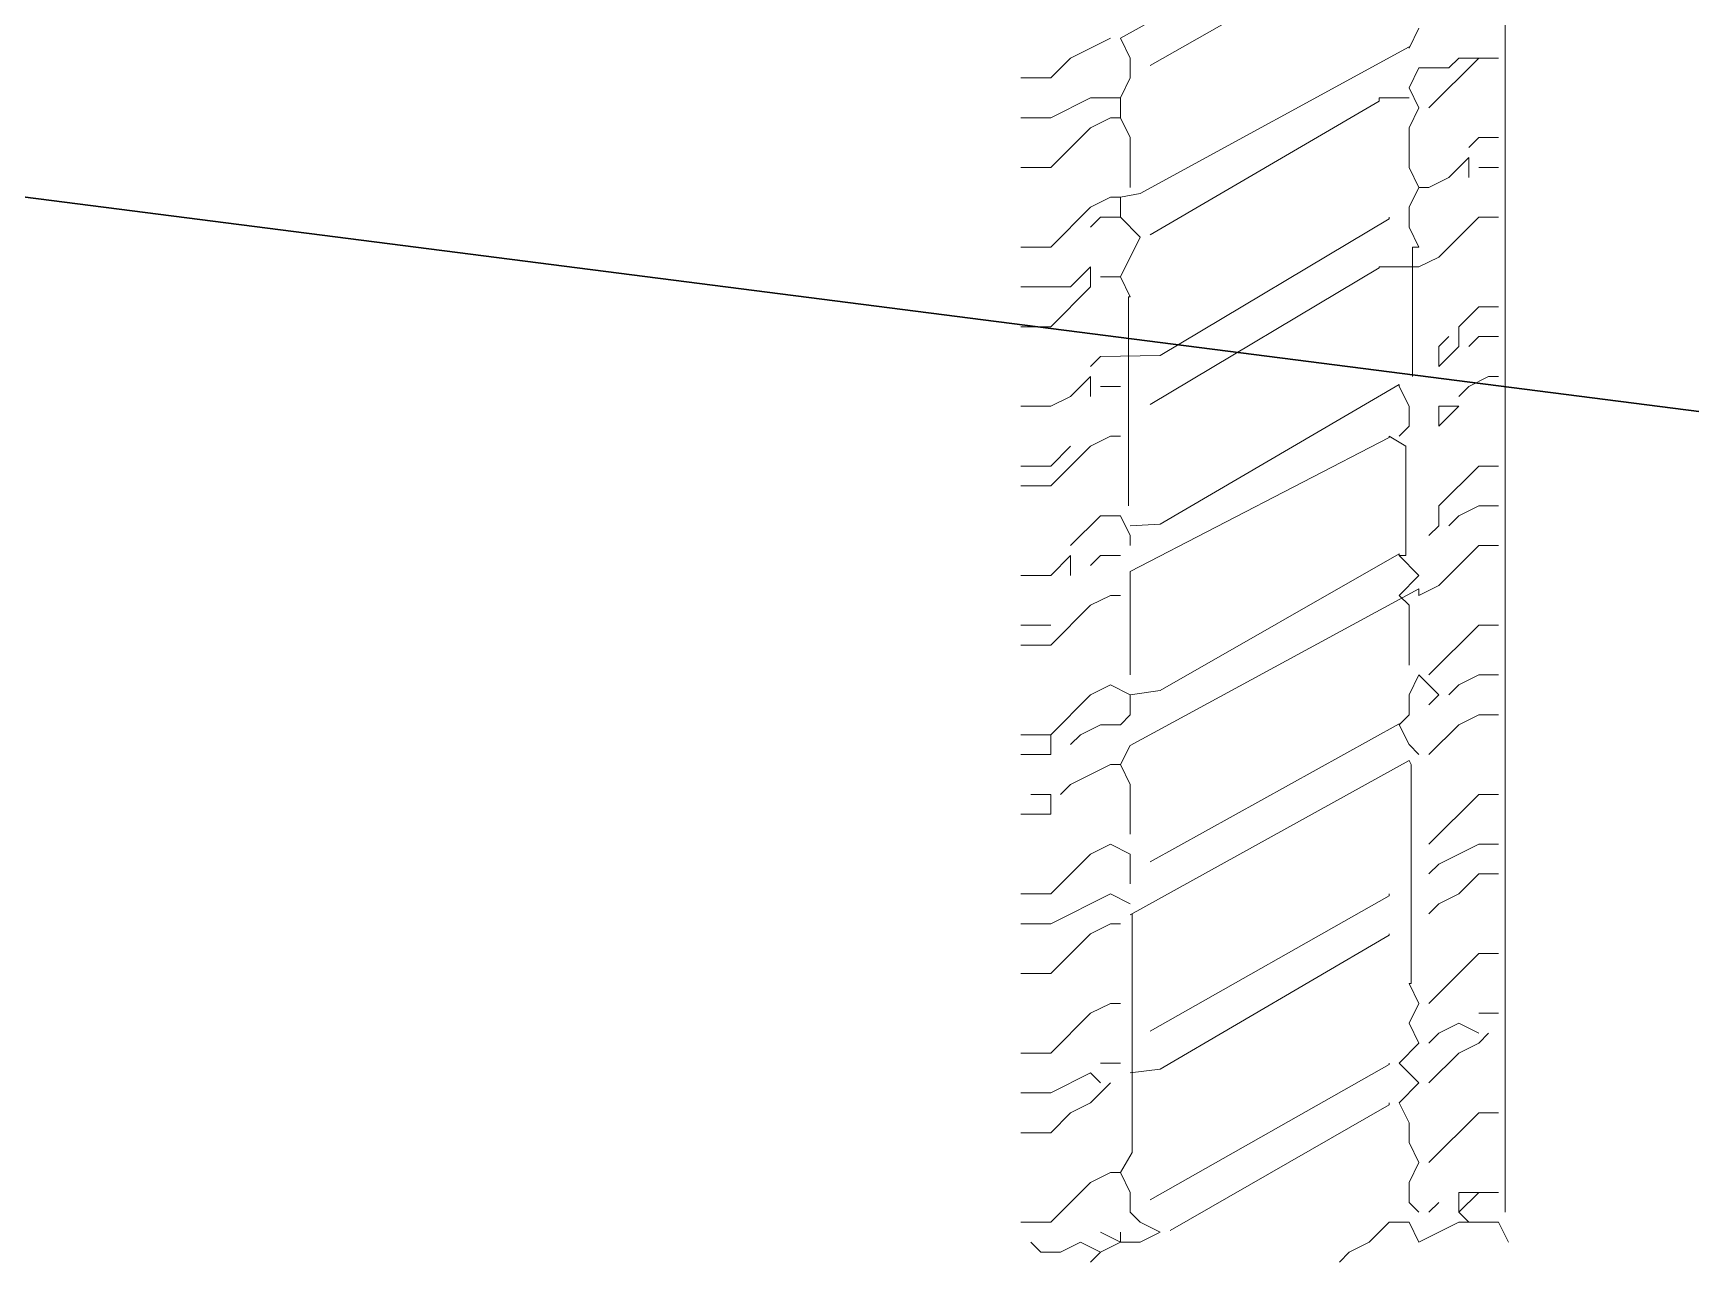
# Model space of a CAD drawing. Header units: millimetres. Extents: x -194958 to 83200, y -72620 to 64568.
# Drawn here: x 50819.03 to 50845.23, y 24646.75 to 24666.25 of the extents above; entities that cross this region are included whole.
import ezdxf

# ---------------------------------------------------------------- set-up
doc = ezdxf.new("R2010")
doc.units = ezdxf.units.MM
doc.header["$LTSCALE"] = 200
doc.layers.add('_GD-M-FP-Fhs', color=1, linetype='Continuous', lineweight=30)
doc.layers.add('VL-TEST-DRAIN VALVE', color=7, linetype='Continuous', lineweight=20)

# ---------------------------------------------------------------- blocks, each defined once
blk = doc.blocks.new('0167-P-PH2-PL-3-109 Office Lvl-03040507&08$0$hode dra')
at = {"color": 251}
blk.add_line((-0.2617225242706667, 0.1566646973118111), (-0.6492791172231449, 0.1068064665719826), dxfattribs=at)
blk = doc.blocks.new('G$C055760D6')
at = {"layer": '_GD-M-FP-Fhs', "color": 251, "xscale": -999.999999813906, "yscale": 999.9999998139062, "zscale": 999.9999998139064, "rotation": 180.0315716567086}
blk.add_blockref('0167-P-PH2-PL-3-109 Office Lvl-03040507&08$0$hode dra', (705.0452930769243, -402.5021402840175), dxfattribs=at)
blk = doc.blocks.new('A$Cab73a533')
at = {"color": 7}
for p, q in [((-52.13033084018389, 49.00084272775712, 0.0055527750848013), (-52.29977084032726, 49.08556272777059, 0.0055527750848013)), ((-52.13033084018389, 48.66196272777233, 0.0055527750848013), (-52.13033084018389, 49.00084272775712, 0.0055527750848013)), ((-52.04561084019952, 49.05732272777095, 0.0055527750848013), (-38.23625084018568, 49.05732272777095, 0.0055527750848013)), ((-51.87617084017256, 48.83140272775563, 0.0055527750848013), (-51.87617084017256, 49.00084272775712, 0.0055527750848013)), ((-51.19841084018117, 48.83140272775563, 0.0055527750848013), (-51.19841084018117, 49.00084272775712, 0.0055527750848013)), ((-50.35121084016282, 48.83140272775563, 0.0055527750848013), (-50.35121084016282, 49.00084272775712, 0.0055527750848013)), ((-49.84289084019838, 48.83140272775563, 0.0055527750848013), (-49.84289084019838, 49.00084272775712, 0.0055527750848013)), ((-49.16513084020698, 48.83140272775563, 0.0055527750848013), (-49.16513084020698, 49.00084272775712, 0.0055527750848013)), ((-48.91097084019566, 48.83140272775563, 0.0055527750848013), (-48.91097084019566, 49.00084272775712, 0.0055527750848013)), ((-48.4873708402738, 48.83140272775563, 0.0055527750848013), (-48.4873708402738, 49.00084272775712, 0.0055527750848013)), ((-47.8096108402824, 48.83140272775563, 0.0055527750848013), (-47.8096108402824, 49.00084272775712, 0.0055527750848013)), ((-47.47073084017029, 48.83140272775563, 0.0055527750848013), (-47.47073084017029, 49.00084272775712, 0.0055527750848013)), ((-47.04713084019022, 48.83140272775563, 0.0055527750848013), (-47.04713084019022, 49.00084272775712, 0.0055527750848013)), ((-46.36937084019883, 48.83140272775563, 0.0055527750848013), (-46.36937084019883, 49.00084272775712, 0.0055527750848013)), ((-46.03049084020313, 48.83140272775563, 0.0055527750848013), (-46.03049084020313, 49.00084272775712, 0.0055527750848013)), ((-45.69161084032385, 48.83140272775563, 0.0055527750848013), (-45.69161084032385, 49.00084272775712, 0.0055527750848013)), ((-44.92913084017346, 48.91612272775819, 0.0055527750848013), (-44.92913084017346, 49.00084272775712, 0.0055527750848013)), ((-44.59025084017776, 48.83140272775563, 0.0055527750848013), (-44.59025084017776, 49.00084272775712, 0.0055527750848013)), ((-44.33609084016643, 48.83140272775563, 0.0055527750848013), (-44.33609084016643, 49.00084272775712, 0.0055527750848013)), ((-43.57361084019067, 48.83140272775563, 0.0055527750848013), (-43.57361084019067, 49.00084272775712, 0.0055527750848013)), ((-43.15001084032701, 48.83140272775563, 0.0055527750848013), (-43.15001084032701, 49.00084272775712, 0.0055527750848013)), ((-42.89585084031569, 48.83140272775563, 0.0055527750848013), (-42.89585084031569, 49.00084272775712, 0.0055527750848013)), ((-42.21809084020788, 48.83140272775563, 0.0055527750848013), (-42.21809084020788, 49.00084272775712, 0.0055527750848013)), ((-51.87617084017256, 48.83140272775563, 0.0055527750848013), (-52.04561084019952, 48.66196272777233, 0.0055527750848013)), ((-51.87617084017256, 48.66196272777233, 0.0055527750848013), (-51.87617084017256, 48.83140272775563, 0.0055527750848013)), ((-51.62201084027765, 48.40780272777192, 0.0055527750848013), (-51.19841084018117, 48.83140272775563, 0.0055527750848013)), ((-50.69009084027493, 48.66196272777233, 0.0055527750848013), (-50.60537084017415, 48.83140272775563, 0.0055527750848013)), ((-50.60537084017415, 48.83140272775563, 0.0055527750848013), (-50.52065084018977, 48.91612272775819, 0.0055527750848013)), ((-50.43593084032182, 48.66196272777233, 0.0055527750848013), (-50.52065084018977, 48.83140272775563, 0.0055527750848013)), ((-50.26649084017845, 48.40780272777192, 0.0055527750848013), (-49.84289084019838, 48.83140272775563, 0.0055527750848013)), ((-49.33457084017573, 48.66196272777233, 0.0055527750848013), (-49.16513084020698, 48.83140272775563, 0.0055527750848013)), ((-49.08041084028082, 48.49252272777085, 0.0055527750848013), (-48.91097084019566, 48.83140272775563, 0.0055527750848013)), ((-48.91097084019566, 48.40780272777192, 0.0055527750848013), (-48.4873708402738, 48.83140272775563, 0.0055527750848013)), ((-47.89433084032498, 48.66196272777233, 0.0055527750848013), (-47.8096108402824, 48.83140272775563, 0.0055527750848013)), ((-47.55545084027108, 48.66196272777233, 0.0055527750848013), (-47.47073084017029, 48.83140272775563, 0.0055527750848013)), ((-47.47073084017029, 48.40780272777192, 0.0055527750848013), (-47.04713084019022, 48.83140272775563, 0.0055527750848013)), ((-46.70825084019452, 48.49252272777085, 0.0055527750848013), (-46.36937084019883, 48.83140272775563, 0.0055527750848013)), ((-46.1152108401875, 48.66196272777233, 0.0055527750848013), (-46.03049084020313, 48.83140272775563, 0.0055527750848013)), ((-46.03049084020313, 48.49252272777085, 0.0055527750848013), (-45.69161084032385, 48.83140272775563, 0.0055527750848013)), ((-45.01385084015783, 48.74668272777126, 0.0055527750848013), (-44.92913084017346, 48.91612272775819, 0.0055527750848013)), ((-44.67497084027855, 48.74668272777126, 0.0055527750848013), (-44.59025084017776, 48.83140272775563, 0.0055527750848013)), ((-44.50553084019339, 48.66196272777233, 0.0055527750848013), (-44.33609084016643, 48.83140272775563, 0.0055527750848013)), ((-43.91249084018636, 48.49252272777085, 0.0055527750848013), (-43.57361084019067, 48.83140272775563, 0.0055527750848013)), ((-42.98057084018365, 48.74668272777126, 0.0055527750848013), (-42.89585084031569, 48.83140272775563, 0.0055527750848013)), ((-42.64169084018795, 48.40780272777192, 0.0055527750848013), (-42.21809084020788, 48.83140272775563, 0.0055527750848013)), ((-42.21809084020788, 48.83140272775563, 0.0055527750848013), (-42.21809084020788, 48.66196272777233, 0.0055527750848013)), ((-52.13033084018389, 48.74668272777126, 0.0055527750848013), (-52.04561084019952, 48.66196272777233, 0.0055527750848013)), ((-45.09857084031682, 48.66196272777233, 0.0055527750848013), (-45.01385084015783, 48.74668272777126, 0.0055527750848013)), ((-43.23473084019497, 48.57724272775886, 0.0055527750848013), (-43.06529084016802, 48.74668272777126, 0.0055527750848013)), ((-43.06529084016802, 48.74668272777126, 0.0055527750848013), (-43.23473084019497, 48.74668272777126, 0.0055527750848013)), ((-52.29977084032726, 48.323082727773, 0.0055527750848013), (-52.13033084018389, 48.66196272777233, 0.0055527750848013)), ((-52.04561084019952, 48.66196272777233, 0.0055527750848013), (-51.87617084017256, 48.66196272777233, 0.0055527750848013)), ((-50.94425084016984, 48.40780272777192, 0.0055527750848013), (-50.69009084027493, 48.66196272777233, 0.0055527750848013)), ((-50.52065084018977, 48.49252272777085, 0.0055527750848013), (-50.43593084032182, 48.66196272777233, 0.0055527750848013)), ((-49.41929084027652, 48.49252272777085, 0.0055527750848013), (-49.33457084017573, 48.66196272777233, 0.0055527750848013)), ((-48.14849084016168, 48.40780272777192, 0.0055527750848013), (-47.89433084032498, 48.66196272777233, 0.0055527750848013)), ((-47.64017084019724, 48.57724272775886, 0.0055527750848013), (-47.55545084027108, 48.66196272777233, 0.0055527750848013)), ((-46.19993084017187, 48.57724272775886, 0.0055527750848013), (-46.1152108401875, 48.66196272777233, 0.0055527750848013)), ((-45.35273084032815, 48.49252272777085, 0.0055527750848013), (-45.18329084018478, 48.66196272777233, 0.0055527750848013)), ((-45.18329084018478, 48.66196272777233, 0.0055527750848013), (-45.18329084018478, 48.49252272777085, 0.0055527750848013)), ((-44.84441084018908, 48.49252272777085, 0.0055527750848013), (-44.67497084027855, 48.66196272777233, 0.0055527750848013)), ((-44.67497084027855, 48.66196272777233, 0.0055527750848013), (-44.50553084019339, 48.66196272777233, 0.0055527750848013)), ((-44.59025084017776, 48.57724272775886, 0.0055527750848013), (-44.67497084027855, 48.49252272777085, 0.0055527750848013)), ((-43.31945084017934, 48.40780272777192, 0.0055527750848013), (-43.23473084019497, 48.57724272775886, 0.0055527750848013)), ((-42.21809084020788, 48.66196272777233, 0.0055527750848013), (-42.30281084019225, 48.57724272775886, 0.0055527750848013)), ((-42.30281084019225, 48.323082727773, 0.0055527750848013), (-42.30281084019225, 48.57724272775886, 0.0055527750848013)), ((-52.04561084019952, 48.40780272777192, 0.0055527750848013), (-51.96089084027335, 48.49252272777085, 0.0055527750848013)), ((-50.60537084017415, 48.40780272777192, 0.0055527750848013), (-50.52065084018977, 48.49252272777085, 0.0055527750848013)), ((-49.5040108403191, 48.40780272777192, 0.0055527750848013), (-49.41929084027652, 48.49252272777085, 0.0055527750848013)), ((-49.16513084020698, 48.40780272777192, 0.0055527750848013), (-49.08041084028082, 48.49252272777085, 0.0055527750848013)), ((-47.64017084019724, 48.49252272777085, 0.0055527750848013), (-47.72489084018162, 48.40780272777192, 0.0055527750848013)), ((-47.47073084017029, 48.323082727773, 0.0055527750848013), (-47.64017084019724, 48.49252272777085, 0.0055527750848013)), ((-46.7929708401789, 48.323082727773, 0.0055527750848013), (-46.70825084019452, 48.49252272777085, 0.0055527750848013)), ((-46.28465084027266, 48.40780272777192, 0.0055527750848013), (-46.19993084017187, 48.49252272777085, 0.0055527750848013)), ((-46.19993084017187, 48.49252272777085, 0.0055527750848013), (-46.03049084020313, 48.49252272777085, 0.0055527750848013)), ((-45.18329084018478, 48.49252272777085, 0.0055527750848013), (-45.35273084032815, 48.49252272777085, 0.0055527750848013)), ((-44.67497084027855, 48.49252272777085, 0.0055527750848013), (-44.84441084018908, 48.49252272777085, 0.0055527750848013)), ((-43.99721084028715, 48.323082727773, 0.0055527750848013), (-43.91249084018636, 48.49252272777085, 0.0055527750848013)), ((-43.31945084017934, 48.323082727773, 0.0055527750848013), (-43.31945084017934, 48.40780272777192, 0.0055527750848013)), ((-52.13033084018389, 48.23836272775588, 0.0055527750848013), (-52.29977084032726, 48.323082727773, 0.0055527750848013)), ((-51.96089084027335, 48.23836272775588, 0.0055527750848013), (-52.04561084019952, 48.323082727773, 0.0055527750848013)), ((-51.62201084027765, 48.323082727773, 0.0055527750848013), (-51.79145084018819, 48.23836272775588, 0.0055527750848013)), ((-51.45257084019249, 48.23836272775588, 0.0055527750848013), (-51.62201084027765, 48.323082727773, 0.0055527750848013)), ((-50.94425084016984, 48.323082727773, 0.0055527750848013), (-51.1136908401968, 48.15364272777151, 0.0055527750848013)), ((-50.7748108402011, 48.15364272777151, 0.0055527750848013), (-50.94425084016984, 48.323082727773, 0.0055527750848013)), ((-50.60537084017415, 48.323082727773, 0.0055527750848013), (-50.7748108402011, 48.15364272777151, 0.0055527750848013)), ((-50.43593084032182, 48.23836272775588, 0.0055527750848013), (-50.60537084017415, 48.323082727773, 0.0055527750848013)), ((-50.26649084017845, 48.323082727773, 0.0055527750848013), (-50.43593084032182, 48.23836272775588, 0.0055527750848013)), ((-50.09705084032612, 48.23836272775588, 0.0055527750848013), (-50.26649084017845, 48.323082727773, 0.0055527750848013)), ((-48.06377084017731, 48.23836272775588, 0.0055527750848013), (-48.14849084016168, 48.323082727773, 0.0055527750848013)), ((-48.07199470628984, 45.8662027277569, 0.0055527750848013), (-46.73664444696624, 48.323082727773, 0.0055527750848013)), ((-47.64017084019724, 48.23836272775588, 0.0055527750848013), (-47.47073084017029, 48.323082727773, 0.0055527750848013)), ((-46.73664444696624, 48.323082727773, 0.0055527750848013), (-46.7929708401789, 48.323082727773, 0.0055527750848013)), ((-46.62353084021015, 48.323082727773, 0.0055527750848013), (-46.7929708401789, 48.15364272777151, 0.0055527750848013)), ((-46.4540908401832, 48.15364272777151, 0.0055527750848013), (-46.62353084021015, 48.323082727773, 0.0055527750848013)), ((-44.92913084017346, 48.26660272775553, 0.0055527750848013), (-43.82777084020199, 48.26660272775553, 0.0055527750848013)), ((-43.99721084028715, 47.98420272777003, 0.0055527750848013), (-43.99721084028715, 48.323082727773, 0.0055527750848013)), ((-43.82777084020199, 48.26660272775553, 0.0055527750848013), (-43.82777084020199, 48.323082727773, 0.0055527750848013)), ((-43.82777084020199, 48.323082727773, 0.0055527750848013), (-43.65833084017504, 48.23836272775588, 0.0055527750848013)), ((-43.48889084032271, 48.23836272775588, 0.0055527750848013), (-43.31945084017934, 48.323082727773, 0.0055527750848013)), ((-43.31945084017934, 48.323082727773, 0.0055527750848013), (-43.15001084032701, 48.23836272775588, 0.0055527750848013)), ((-42.81113084015669, 48.23836272775588, 0.0055527750848013), (-42.64169084018795, 48.323082727773, 0.0055527750848013)), ((-42.64169084018795, 48.323082727773, 0.0055527750848013), (-42.47225084027741, 48.23836272775588, 0.0055527750848013)), ((-42.47225084027741, 48.23836272775588, 0.0055527750848013), (-42.30281084019225, 48.323082727773, 0.0055527750848013)), ((-42.1333708401653, 48.23836272775588, 0.0055527750848013), (-41.96393084019655, 48.323082727773, 0.0055527750848013)), ((-52.13033084018389, 48.06892272775804, 0.0055527750848013), (-52.13033084018389, 48.23836272775588, 0.0055527750848013)), ((-51.79145084018819, 48.23836272775588, 0.0055527750848013), (-51.96089084027335, 48.23836272775588, 0.0055527750848013)), ((-51.28313084028196, 48.23836272775588, 0.0055527750848013), (-51.45257084019249, 48.23836272775588, 0.0055527750848013)), ((-51.1136908401968, 48.15364272777151, 0.0055527750848013), (-51.28313084028196, 48.23836272775588, 0.0055527750848013)), ((-48.23321084020426, 48.25530672775858, 0.0055527750848013), (-50.09705084032612, 48.25530672775858, 0.0055527750848013)), ((-50.09705084032612, 48.25530672775858, 0.0055527750848013), (-50.09705084032612, 48.23836272775588, 0.0055527750848013)), ((-49.5136649797787, 45.8662027277569, 0.0055527750848013), (-48.19794367736904, 48.23836272775588, 0.0055527750848013)), ((-49.06248930178117, 46.03564272775839, 0.0055527750848013), (-47.88808545557549, 48.15364272777151, 0.0055527750848013)), ((-48.19794367736904, 48.23836272775588, 0.0055527750848013), (-48.23321084020426, 48.25530672775858, 0.0055527750848013)), ((-47.89433084032498, 48.15364272777151, 0.0055527750848013), (-48.06377084017731, 48.23836272775588, 0.0055527750848013)), ((-47.89433084032498, 48.15364272777151, 0.0055527750848013), (-47.8096108402824, 48.23836272775588, 0.0055527750848013)), ((-47.88808545557549, 48.15364272777151, 0.0055527750848013), (-47.89433084032498, 48.15364272777151, 0.0055527750848013)), ((-47.8096108402824, 48.23836272775588, 0.0055527750848013), (-47.64017084019724, 48.23836272775588, 0.0055527750848013)), ((-47.60263666301034, 46.12036272777186, 0.0055527750848013), (-46.43800476426259, 48.15364272777151, 0.0055527750848013)), ((-47.38601084018592, 48.23836272775588, 0.0055527750848013), (-46.87769084027968, 48.23836272775588, 0.0055527750848013)), ((-46.7929708401789, 48.15364272777151, 0.0055527750848013), (-46.87769084027968, 48.23836272775588, 0.0055527750848013)), ((-45.52217084018048, 48.21012272775624, 0.0055527750848013), (-46.4540908401832, 48.21012272775624, 0.0055527750848013)), ((-46.4540908401832, 48.21012272775624, 0.0055527750848013), (-46.4540908401832, 48.15364272777151, 0.0055527750848013)), ((-46.43800476426259, 48.15364272777151, 0.0055527750848013), (-46.4540908401832, 48.15364272777151, 0.0055527750848013)), ((-46.18707155447919, 46.12036272777186, 0.0055527750848013), (-44.99796584015712, 48.15364272777151, 0.0055527750848013)), ((-45.43745084019611, 48.06892272775804, 0.0055527750848013), (-45.52217084018048, 48.21012272775624, 0.0055527750848013)), ((-45.35273084032815, 48.23836272775588, 0.0055527750848013), (-45.43745084019611, 48.15364272777151, 0.0055527750848013)), ((-45.18329084018478, 48.23836272775588, 0.0055527750848013), (-45.35273084032815, 48.23836272775588, 0.0055527750848013)), ((-45.01385084015783, 48.15364272777151, 0.0055527750848013), (-45.18329084018478, 48.23836272775588, 0.0055527750848013)), ((-44.99796584015712, 48.15364272777151, 0.0055527750848013), (-45.01385084015783, 48.15364272777151, 0.0055527750848013)), ((-43.65833084017504, 48.23836272775588, 0.0055527750848013), (-43.48889084032271, 48.23836272775588, 0.0055527750848013)), ((-43.37245300767245, 45.95092272777038, 0.0055527750848013), (-42.12168532301439, 48.23836272775588, 0.0055527750848013)), ((-43.15001084032701, 48.23836272775588, 0.0055527750848013), (-42.81113084015669, 48.23836272775588, 0.0055527750848013)), ((-42.55697084020358, 47.98420272777003, 0.0055527750848013), (-42.55697084020358, 48.23836272775588, 0.0055527750848013)), ((-42.28271675197175, 46.03564272775839, 0.0055527750848013), (-41.07452192355413, 48.15364272777151, 0.0055527750848013)), ((-42.12168532301439, 48.23836272775588, 0.0055527750848013), (-42.1333708401653, 48.23836272775588, 0.0055527750848013)), ((-42.05025327438489, 45.78148272775798, 0.0055527750848013), (-40.72079024807317, 48.15364272777151, 0.0055527750848013)), ((-52.29977084032726, 47.89948272775655, 0.0055527750848013), (-52.13033084018389, 48.06892272775804, 0.0055527750848013)), ((-52.20148042106302, 46.20508272775623, 0.0055527750848013), (-51.13144652888877, 48.06892272775804, 0.0055527750848013)), ((-51.94049917766824, 46.03564272775839, 0.0055527750848013), (-50.78763446304947, 48.06892272775804, 0.0055527750848013)), ((-51.13144652888877, 48.06892272775804, 0.0055527750848013), (-51.1136908401968, 48.06892272775804, 0.0055527750848013)), ((-50.8276366062928, 46.12036272777186, 0.0055527750848013), (-49.68676269229036, 48.06892272775804, 0.0055527750848013)), ((-50.78763446304947, 48.06892272775804, 0.0055527750848013), (-50.7748108402011, 48.06892272775804, 0.0055527750848013)), ((-50.50472602818627, 46.03564272775839, 0.0055527750848013), (-49.35049565229565, 48.06892272775804, 0.0055527750848013)), ((-49.68676269229036, 48.06892272775804, 0.0055527750848013), (-49.67345084017143, 48.06892272775804, 0.0055527750848013)), ((-49.35049565229565, 48.06892272775804, 0.0055527750848013), (-49.33457084017573, 48.06892272775804, 0.0055527750848013)), ((-46.58861875231378, 45.8662027277569, 0.0055527750848013), (-45.44893303798744, 48.06892272775804, 0.0055527750848013)), ((-45.44893303798744, 48.06892272775804, 0.0055527750848013), (-45.43745084019611, 48.06892272775804, 0.0055527750848013)), ((-45.16830905620009, 46.03564272775839, 0.0055527750848013), (-44.0049668966094, 47.98420272777003, 0.0055527750848013)), ((-44.75193478388246, 46.12036272777186, 0.0055527750848013), (-43.58859262423357, 48.06892272775804, 0.0055527750848013)), ((-44.0049668966094, 47.98420272777003, 0.0055527750848013), (-43.99721084028715, 47.98420272777003, 0.0055527750848013)), ((-43.72366948839044, 46.03564272775839, 0.0055527750848013), (-42.58560238266364, 47.98420272777003, 0.0055527750848013)), ((-43.58859262423357, 48.06892272775804, 0.0055527750848013), (-43.57361084019067, 48.06892272775804, 0.0055527750848013)), ((-42.58560238266364, 47.98420272777003, 0.0055527750848013), (-42.55697084020358, 47.98420272777003, 0.0055527750848013)), ((-52.38449084019521, 47.7300427277587, 0.0055527750848013), (-52.29977084032726, 47.89948272775655, 0.0055527750848013)), ((-52.46921084017958, 47.64532272777069, 0.0055527750848013), (-52.38449084019521, 47.7300427277587, 0.0055527750848013)), ((-52.29977084032726, 45.95092272777038, 0.0055527750848013), (-52.21505084028468, 46.12036272777186, 0.0055527750848013)), ((-52.21505084028468, 46.12036272777186, 0.0055527750848013), (-52.13033084018389, 45.95092272777038, 0.0055527750848013)), ((-50.85953084018547, 45.8662027277569, 0.0055527750848013), (-50.8276366062928, 46.12036272777186, 0.0055527750848013)), ((-47.64017084019724, 45.8662027277569, 0.0055527750848013), (-47.60263666301034, 46.12036272777186, 0.0055527750848013)), ((-46.19993084017187, 45.8662027277569, 0.0055527750848013), (-46.18707155447919, 46.12036272777186, 0.0055527750848013)), ((-44.75969084020471, 45.61204272777104, 0.0055527750848013), (-44.75193478388246, 46.12036272777186, 0.0055527750848013)), ((-52.29977084032726, 45.78148272775798, 0.0055527750848013), (-52.29977084032726, 45.95092272777038, 0.0055527750848013)), ((-52.13033084018389, 45.95092272777038, 0.0055527750848013), (-52.04561084019952, 45.8662027277569, 0.0055527750848013)), ((-52.04561084019952, 45.8662027277569, 0.0055527750848013), (-51.87617084017256, 45.8662027277569, 0.0055527750848013)), ((-51.87617084017256, 45.8662027277569, 0.0055527750848013), (-51.70673084032023, 45.78148272775798, 0.0055527750848013)), ((-51.70673084032023, 45.78148272775798, 0.0055527750848013), (-51.53729084017687, 45.88314672775596, 0.0055527750848013)), ((-51.53729084017687, 45.88314672775596, 0.0055527750848013), (-49.5040108403191, 45.88314672775596, 0.0055527750848013)), ((-49.5040108403191, 45.88314672775596, 0.0055527750848013), (-49.5136649797787, 45.8662027277569, 0.0055527750848013)), ((-49.33457084017573, 45.69676272775541, 0.0055527750848013), (-49.41929084027652, 45.8662027277569, 0.0055527750848013)), ((-48.99569084018003, 45.8662027277569, 0.0055527750848013), (-49.24985084019136, 45.8662027277569, 0.0055527750848013)), ((-48.91097084019566, 45.69676272775541, 0.0055527750848013), (-48.99569084018003, 45.8662027277569, 0.0055527750848013)), ((-48.8262508403277, 45.8662027277569, 0.0055527750848013), (-48.40265084017301, 45.8662027277569, 0.0055527750848013)), ((-48.40265084017301, 45.8662027277569, 0.0055527750848013), (-48.23321084020426, 45.78148272775798, 0.0055527750848013)), ((-48.23321084020426, 45.78148272775798, 0.0055527750848013), (-48.07199470628984, 45.8662027277569, 0.0055527750848013)), ((-47.8096108402824, 45.8662027277569, 0.0055527750848013), (-47.89433084032498, 45.78148272775798, 0.0055527750848013)), ((-47.64017084019724, 45.8662027277569, 0.0055527750848013), (-47.8096108402824, 45.8662027277569, 0.0055527750848013)), ((-47.55545084027108, 45.69676272775541, 0.0055527750848013), (-47.64017084019724, 45.8662027277569, 0.0055527750848013)), ((-47.47073084017029, 45.8662027277569, 0.0055527750848013), (-46.58861875231378, 45.8662027277569, 0.0055527750848013)), ((-46.28465084027266, 45.8662027277569, 0.0055527750848013), (-46.36937084019883, 45.8662027277569, 0.0055527750848013)), ((-46.1152108401875, 45.78148272775798, 0.0055527750848013), (-46.28465084027266, 45.8662027277569, 0.0055527750848013)), ((-44.25137084018206, 45.84925872775784, 0.0055527750848013), (-44.25137084018206, 45.8662027277569, 0.0055527750848013)), ((-44.25137084018206, 45.8662027277569, 0.0055527750848013), (-44.08193084027153, 45.78148272775798, 0.0055527750848013)), ((-44.08193084027153, 45.78148272775798, 0.0055527750848013), (-43.74305084015941, 45.95092272777038, 0.0055527750848013)), ((-43.74305084015941, 45.95092272777038, 0.0055527750848013), (-43.57361084019067, 45.78148272775798, 0.0055527750848013)), ((-43.40417084016372, 45.78148272775798, 0.0055527750848013), (-43.37245300767245, 45.95092272777038, 0.0055527750848013)), ((-43.31945084017934, 45.8662027277569, 0.0055527750848013), (-42.89585084031569, 45.8662027277569, 0.0055527750848013)), ((-42.89585084031569, 45.8662027277569, 0.0055527750848013), (-42.72641084017232, 45.78148272775798, 0.0055527750848013)), ((-42.55697084020358, 45.78148272775798, 0.0055527750848013), (-42.38753084017662, 45.8662027277569, 0.0055527750848013)), ((-42.38753084017662, 45.8662027277569, 0.0055527750848013), (-42.21809084020788, 45.8662027277569, 0.0055527750848013)), ((-42.21809084020788, 45.8662027277569, 0.0055527750848013), (-42.05025327438489, 45.78148272775798, 0.0055527750848013)), ((-52.38449084019521, 45.61204272777104, 0.0055527750848013), (-52.29977084032726, 45.78148272775798, 0.0055527750848013)), ((-52.29977084032726, 45.78148272775798, 0.0055527750848013), (-52.21505084028468, 45.61204272777104, 0.0055527750848013)), ((-52.21505084028468, 45.78148272775798, 0.0055527750848013), (-52.29977084032726, 45.78148272775798, 0.0055527750848013)), ((-51.70673084032023, 45.69676272775541, 0.0055527750848013), (-51.70673084032023, 45.78148272775798, 0.0055527750848013)), ((-50.7748108402011, 45.61204272777104, 0.0055527750848013), (-50.7748108402011, 45.78148272775798, 0.0055527750848013)), ((-50.26649084017845, 45.69676272775541, 0.0055527750848013), (-50.26649084017845, 45.78148272775798, 0.0055527750848013)), ((-49.58873084018705, 45.69676272775541, 0.0055527750848013), (-49.58873084018705, 45.78148272775798, 0.0055527750848013)), ((-48.23321084020426, 45.69676272775541, 0.0055527750848013), (-48.23321084020426, 45.78148272775798, 0.0055527750848013)), ((-47.89433084032498, 45.61204272777104, 0.0055527750848013), (-47.89433084032498, 45.78148272775798, 0.0055527750848013)), ((-46.7929708401789, 45.69676272775541, 0.0055527750848013), (-46.7929708401789, 45.78148272775798, 0.0055527750848013)), ((-46.4540908401832, 45.61204272777104, 0.0055527750848013), (-46.4540908401832, 45.78148272775798, 0.0055527750848013)), ((-46.1152108401875, 45.61204272777104, 0.0055527750848013), (-46.1152108401875, 45.78148272775798, 0.0055527750848013)), ((-46.03049084020313, 45.84925872775784, 0.0055527750848013), (-44.25137084018206, 45.84925872775784, 0.0055527750848013)), ((-45.43745084019611, 45.69676272775541, 0.0055527750848013), (-45.43745084019611, 45.78148272775798, 0.0055527750848013)), ((-45.01385084015783, 45.61204272777104, 0.0055527750848013), (-45.01385084015783, 45.78148272775798, 0.0055527750848013)), ((-44.08193084027153, 45.61204272777104, 0.0055527750848013), (-44.08193084027153, 45.78148272775798, 0.0055527750848013)), ((-43.57361084019067, 45.78148272775798, 0.0055527750848013), (-43.40417084016372, 45.78148272775798, 0.0055527750848013)), ((-43.57361084019067, 45.61204272777104, 0.0055527750848013), (-43.57361084019067, 45.78148272775798, 0.0055527750848013)), ((-43.40417084016372, 45.69676272775541, 0.0055527750848013), (-43.40417084016372, 45.78148272775798, 0.0055527750848013)), ((-42.72641084017232, 45.78148272775798, 0.0055527750848013), (-42.55697084020358, 45.78148272775798, 0.0055527750848013)), ((-42.72641084017232, 45.69676272775541, 0.0055527750848013), (-42.72641084017232, 45.78148272775798, 0.0055527750848013)), ((-42.55697084020358, 45.52732272777212, 0.0055527750848013), (-42.55697084020358, 45.78148272775798, 0.0055527750848013)), ((-52.46921084017958, 45.52732272777212, 0.0055527750848013), (-52.38449084019521, 45.61204272777104, 0.0055527750848013)), ((-52.29977084032726, 45.44260272775864, 0.0055527750848013), (-52.38449084019521, 45.61204272777104, 0.0055527750848013)), ((-51.79145084018819, 45.52732272777212, 0.0055527750848013), (-51.70673084032023, 45.69676272775541, 0.0055527750848013)), ((-51.1136908401968, 45.52732272777212, 0.0055527750848013), (-50.94425084016984, 45.69676272775541, 0.0055527750848013)), ((-50.85953084018547, 45.52732272777212, 0.0055527750848013), (-50.94425084016984, 45.61204272777104, 0.0055527750848013)), ((-50.35121084016282, 45.52732272777212, 0.0055527750848013), (-50.26649084017845, 45.69676272775541, 0.0055527750848013)), ((-49.67345084017143, 45.52732272777212, 0.0055527750848013), (-49.58873084018705, 45.69676272775541, 0.0055527750848013)), ((-49.58873084018705, 45.18844272775823, 0.0055527750848013), (-49.33457084017573, 45.69676272775541, 0.0055527750848013)), ((-48.99569084018003, 45.52732272777212, 0.0055527750848013), (-48.91097084019566, 45.69676272775541, 0.0055527750848013)), ((-48.40265084017301, 45.35788272777063, 0.0055527750848013), (-48.23321084020426, 45.69676272775541, 0.0055527750848013)), ((-47.97905084019294, 45.44260272775864, 0.0055527750848013), (-47.89433084032498, 45.61204272777104, 0.0055527750848013)), ((-47.64017084019724, 45.52732272777212, 0.0055527750848013), (-47.55545084027108, 45.69676272775541, 0.0055527750848013)), ((-46.87769084027968, 45.52732272777212, 0.0055527750848013), (-46.7929708401789, 45.69676272775541, 0.0055527750848013)), ((-46.53881084016757, 45.52732272777212, 0.0055527750848013), (-46.4540908401832, 45.61204272777104, 0.0055527750848013)), ((-46.36937084019883, 45.35788272777063, 0.0055527750848013), (-46.1152108401875, 45.61204272777104, 0.0055527750848013)), ((-45.52217084018048, 45.52732272777212, 0.0055527750848013), (-45.43745084019611, 45.69676272775541, 0.0055527750848013)), ((-44.84441084018908, 45.52732272777212, 0.0055527750848013), (-44.75969084020471, 45.61204272777104, 0.0055527750848013)), ((-43.65833084017504, 45.52732272777212, 0.0055527750848013), (-43.57361084019067, 45.61204272777104, 0.0055527750848013)), ((-43.48889084032271, 45.52732272777212, 0.0055527750848013), (-43.40417084016372, 45.69676272775541, 0.0055527750848013)), ((-42.81113084015669, 45.52732272777212, 0.0055527750848013), (-42.72641084017232, 45.69676272775541, 0.0055527750848013)), ((-42.21809084020788, 45.35788272777063, 0.0055527750848013), (-42.04865084018093, 45.69676272775541, 0.0055527750848013)), ((-52.38449084019521, 45.27316272777171, 0.0055527750848013), (-52.29977084032726, 45.44260272775864, 0.0055527750848013)), ((-52.13033084018389, 45.18844272775823, 0.0055527750848013), (-51.79145084018819, 45.52732272777212, 0.0055527750848013)), ((-51.19841084018117, 45.35788272777063, 0.0055527750848013), (-51.1136908401968, 45.52732272777212, 0.0055527750848013)), ((-51.02897084027063, 45.18844272775823, 0.0055527750848013), (-50.85953084018547, 45.52732272777212, 0.0055527750848013)), ((-50.69009084027493, 45.18844272775823, 0.0055527750848013), (-50.35121084016282, 45.52732272777212, 0.0055527750848013)), ((-50.01233084028354, 45.18844272775823, 0.0055527750848013), (-49.67345084017143, 45.52732272777212, 0.0055527750848013)), ((-49.33457084017573, 45.18844272775823, 0.0055527750848013), (-48.99569084018003, 45.52732272777212, 0.0055527750848013)), ((-48.06377084017731, 45.35788272777063, 0.0055527750848013), (-47.97905084019294, 45.44260272775864, 0.0055527750848013)), ((-47.97905084019294, 45.18844272775823, 0.0055527750848013), (-47.64017084019724, 45.52732272777212, 0.0055527750848013)), ((-47.21657084027538, 45.18844272775823, 0.0055527750848013), (-46.87769084027968, 45.52732272777212, 0.0055527750848013)), ((-45.86105084017618, 45.18844272775823, 0.0055527750848013), (-45.52217084018048, 45.52732272777212, 0.0055527750848013)), ((-45.09857084031682, 45.35788272777063, 0.0055527750848013), (-44.92913084017346, 45.52732272777212, 0.0055527750848013)), ((-44.92913084017346, 45.52732272777212, 0.0055527750848013), (-45.09857084031682, 45.52732272777212, 0.0055527750848013)), ((-44.50553084019339, 45.18844272775823, 0.0055527750848013), (-44.16665084019769, 45.52732272777212, 0.0055527750848013)), ((-44.16665084019769, 45.52732272777212, 0.0055527750848013), (-43.99721084028715, 45.52732272777212, 0.0055527750848013)), ((-43.99721084028715, 45.52732272777212, 0.0055527750848013), (-44.16665084019769, 45.35788272777063, 0.0055527750848013)), ((-43.82777084020199, 45.18844272775823, 0.0055527750848013), (-43.48889084032271, 45.52732272777212, 0.0055527750848013)), ((-43.15001084032701, 45.18844272775823, 0.0055527750848013), (-42.81113084015669, 45.52732272777212, 0.0055527750848013)), ((-42.72641084017232, 45.18844272775823, 0.0055527750848013), (-42.55697084020358, 45.52732272777212, 0.0055527750848013)), ((-51.36785084020812, 45.18844272775823, 0.0055527750848013), (-51.19841084018117, 45.35788272777063, 0.0055527750848013)), ((-48.4873708402738, 45.27316272777171, 0.0055527750848013), (-48.40265084017301, 45.35788272777063, 0.0055527750848013)), ((-46.62353084021015, 45.18844272775823, 0.0055527750848013), (-46.4540908401832, 45.35788272777063, 0.0055527750848013)), ((-46.4540908401832, 45.35788272777063, 0.0055527750848013), (-46.62353084021015, 45.35788272777063, 0.0055527750848013)), ((-45.69161084032385, 45.18844272775823, 0.0055527750848013), (-45.52217084018048, 45.35788272777063, 0.0055527750848013)), ((-45.18329084018478, 45.18844272775823, 0.0055527750848013), (-45.09857084031682, 45.35788272777063, 0.0055527750848013)), ((-44.16665084019769, 44.93428272775782, 0.0055527750848013), (-44.16665084019769, 45.35788272777063, 0.0055527750848013)), ((-42.38753084017662, 45.18844272775823, 0.0055527750848013), (-42.21809084020788, 45.35788272777063, 0.0055527750848013)), ((-52.38449084019521, 45.10372272775567, 0.0055527750848013), (-52.38449084019521, 45.27316272777171, 0.0055527750848013)), ((-52.13033084018389, 44.93428272775782, 0.0055527750848013), (-52.13033084018389, 45.18844272775823, 0.0055527750848013)), ((-51.36785084020812, 44.93428272775782, 0.0055527750848013), (-51.36785084020812, 45.18844272775823, 0.0055527750848013)), ((-51.02897084027063, 44.93428272775782, 0.0055527750848013), (-51.02897084027063, 45.18844272775823, 0.0055527750848013)), ((-50.69009084027493, 44.93428272775782, 0.0055527750848013), (-50.69009084027493, 45.18844272775823, 0.0055527750848013)), ((-50.01233084028354, 44.93428272775782, 0.0055527750848013), (-50.01233084028354, 45.18844272775823, 0.0055527750848013)), ((-49.58873084018705, 44.93428272775782, 0.0055527750848013), (-49.58873084018705, 45.18844272775823, 0.0055527750848013)), ((-49.33457084017573, 44.93428272775782, 0.0055527750848013), (-49.33457084017573, 45.18844272775823, 0.0055527750848013)), ((-48.65681084018433, 44.93428272775782, 0.0055527750848013), (-48.65681084018433, 45.18844272775823, 0.0055527750848013)), ((-48.65681084018433, 45.18844272775823, 0.0055527750848013), (-48.4873708402738, 45.18844272775823, 0.0055527750848013)), ((-48.4873708402738, 45.18844272775823, 0.0055527750848013), (-48.4873708402738, 45.01900272777129, 0.0055527750848013)), ((-48.14849084016168, 44.93428272775782, 0.0055527750848013), (-48.14849084016168, 45.18844272775823, 0.0055527750848013)), ((-48.14849084016168, 45.18844272775823, 0.0055527750848013), (-47.97905084019294, 45.18844272775823, 0.0055527750848013)), ((-47.97905084019294, 44.93428272775782, 0.0055527750848013), (-47.97905084019294, 45.18844272775823, 0.0055527750848013)), ((-47.21657084027538, 44.93428272775782, 0.0055527750848013), (-47.21657084027538, 45.18844272775823, 0.0055527750848013)), ((-47.04713084019022, 44.93428272775782, 0.0055527750848013), (-47.04713084019022, 45.18844272775823, 0.0055527750848013)), ((-46.62353084021015, 44.93428272775782, 0.0055527750848013), (-46.62353084021015, 45.18844272775823, 0.0055527750848013)), ((-45.86105084017618, 44.93428272775782, 0.0055527750848013), (-45.86105084017618, 45.18844272775823, 0.0055527750848013)), ((-45.69161084032385, 44.93428272775782, 0.0055527750848013), (-45.69161084032385, 45.18844272775823, 0.0055527750848013)), ((-45.18329084018478, 44.93428272775782, 0.0055527750848013), (-45.18329084018478, 45.18844272775823, 0.0055527750848013)), ((-44.50553084019339, 44.93428272775782, 0.0055527750848013), (-44.50553084019339, 45.18844272775823, 0.0055527750848013)), ((-43.82777084020199, 44.93428272775782, 0.0055527750848013), (-43.82777084020199, 45.18844272775823, 0.0055527750848013)), ((-43.15001084032701, 44.93428272775782, 0.0055527750848013), (-43.15001084032701, 45.18844272775823, 0.0055527750848013)), ((-42.72641084017232, 44.93428272775782, 0.0055527750848013), (-42.72641084017232, 45.18844272775823, 0.0055527750848013)), ((-42.38753084017662, 44.93428272775782, 0.0055527750848013), (-42.38753084017662, 45.18844272775823, 0.0055527750848013)), ((-52.29977084032726, 45.01900272777129, 0.0055527750848013), (-52.38449084019521, 45.10372272775567, 0.0055527750848013))]:
    blk.add_line(p, q, dxfattribs=at)

msp = doc.modelspace()

# ---------------------------------------------------------------- block references
at = {"layer": '_GD-M-FP-Fhs'}
msp.add_blockref('G$C055760D6', (50750.00000069407, 25175), dxfattribs=at)
at = {"layer": 'VL-TEST-DRAIN VALVE', "xscale": -1.856606119983391, "yscale": 1.856606119983391, "zscale": 1.856606119983391, "rotation": 269.9999999999999}
msp.add_blockref('A$Cab73a533', (50751.21225693911, 24744.23870921914), dxfattribs=at)

doc.saveas('drawing.dxf')
